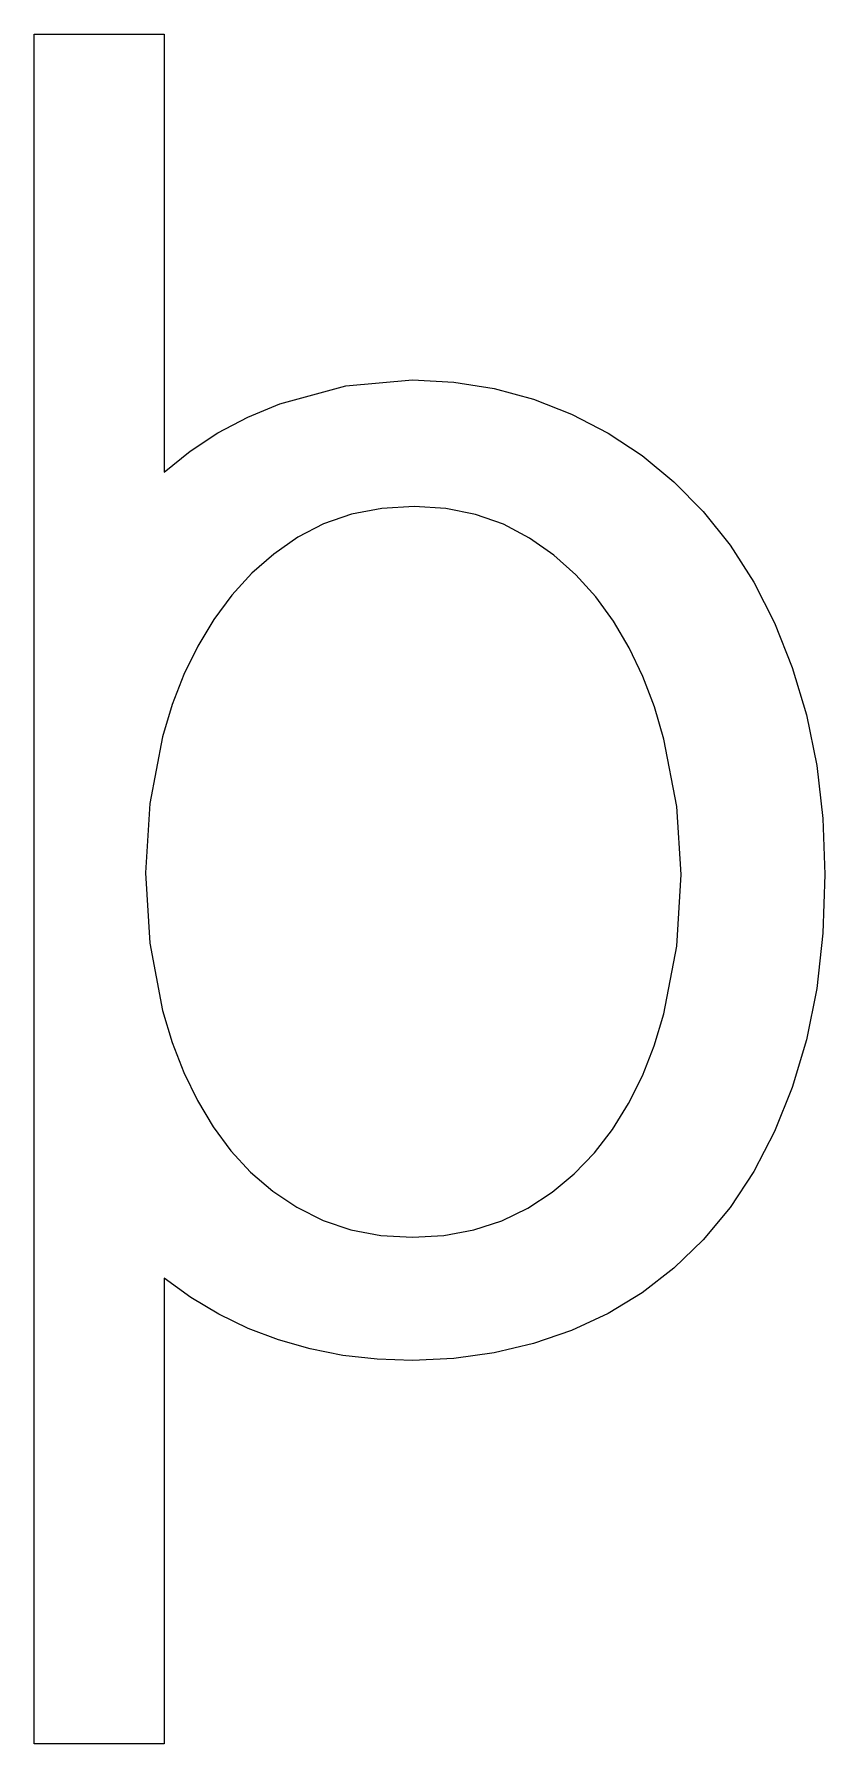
# Model space of a CAD drawing. Extents: x 1.7 to 8.1, y -3.1 to 10.8.
import ezdxf

# ---------------------------------------------------------------- set-up
doc = ezdxf.new("R2010")
doc.units = 0
doc.layers.get('0').update_dxf_attribs({"linetype": 'CONTINUOUS'})

msp = doc.modelspace()

# ---------------------------------------------------------------- linework, layer by layer
at = {"color": 0}
for p, q in [((1.66667, -3.05556), (1.66667, 10.8194)), ((1.66667, 10.8194), (2.72222, 10.8194)), ((2.72222, 10.8194), (2.72222, 7.26389)), ((3.65972, 7.81944), (4.19618, 7.96528)), ((4.19618, 7.96528), (4.73611, 8.01389)), ((4.73611, 8.01389), (5.07206, 7.99653)), ((5.07206, 7.99653), (5.39931, 7.94444)), ((5.39931, 7.94444), (5.71789, 7.85764)), ((3.40056, 7.71186), (3.65972, 7.81944)), ((5.71789, 7.85764), (6.02778, 7.73611)), ((3.15793, 7.58333), (3.40056, 7.71186)), ((6.02778, 7.73611), (6.32374, 7.58251)), ((2.93181, 7.43403), (3.15793, 7.58333)), ((6.32374, 7.58251), (6.60064, 7.39936)), ((2.72222, 7.26389), (2.93181, 7.43403)), ((6.60064, 7.39936), (6.85846, 7.18668)), ((6.85846, 7.18668), (7.09722, 6.94444)), ((4.48779, 6.97049), (4.243, 6.92361)), ((4.75, 6.98611), (4.48779, 6.97049)), ((5.00646, 6.97006), (4.75, 6.98611)), ((5.24821, 6.92188), (5.00646, 6.97006)), ((7.09722, 6.94444), (7.31418, 6.67275)), ((4.01557, 6.84549), (3.80556, 6.73611)), ((4.243, 6.92361), (4.01557, 6.84549)), ((5.47521, 6.84158), (5.24821, 6.92188)), ((5.6875, 6.72917), (5.47521, 6.84158)), ((3.80556, 6.73611), (3.61193, 6.60069)), ((5.88368, 6.59076), (5.6875, 6.72917)), ((7.31418, 6.67275), (7.50689, 6.37153)), ((3.61193, 6.60069), (3.43397, 6.44444)), ((6.0625, 6.43235), (5.88368, 6.59076)), ((3.43397, 6.44444), (3.27165, 6.26736)), ((6.22396, 6.25396), (6.0625, 6.43235)), ((3.27165, 6.26736), (3.125, 6.06944)), ((6.36806, 6.05556), (6.22396, 6.25396)), ((7.50689, 6.37153), (7.67529, 6.04081)), ((3.125, 6.06944), (2.99479, 5.85379)), ((6.49517, 5.83942), (6.36806, 6.05556)), ((7.67529, 6.04081), (7.81944, 5.68056)), ((2.99479, 5.85379), (2.88194, 5.62332)), ((6.60585, 5.60764), (6.49517, 5.83942)), ((2.88194, 5.62332), (2.78646, 5.3781)), ((6.70003, 5.36025), (6.60585, 5.60764)), ((7.81944, 5.68056), (7.93489, 5.29432)), ((2.78646, 5.3781), (2.70833, 5.11806)), ((6.77778, 5.09722), (6.70003, 5.36025)), ((7.93489, 5.29432), (8.01736, 4.88547)), ((2.70833, 5.11806), (2.60411, 4.57465)), ((6.88194, 4.55214), (6.77778, 5.09722)), ((8.01736, 4.88547), (8.06683, 4.45404)), ((2.60411, 4.57465), (2.56944, 4.01389)), ((6.91667, 4), (6.88194, 4.55214)), ((8.06683, 4.45404), (8.08333, 4)), ((2.56944, 4.01389), (2.60411, 3.44276)), ((6.88194, 3.4184), (6.91667, 4)), ((8.08333, 4), (8.06683, 3.52219)), ((8.06683, 3.52219), (8.01736, 3.07471)), ((2.60411, 3.44276), (2.70833, 2.89583)), ((6.77778, 2.86806), (6.88194, 3.4184)), ((8.01736, 3.07471), (7.93489, 2.65761)), ((2.70833, 2.89583), (2.78603, 2.63628)), ((6.6996, 2.60894), (6.77778, 2.86806)), ((2.78603, 2.63628), (2.88021, 2.39236)), ((7.93489, 2.65761), (7.81944, 2.27083)), ((6.60411, 2.36632), (6.6996, 2.60894)), ((2.88021, 2.39236), (2.99089, 2.16411)), ((6.49126, 2.14019), (6.60411, 2.36632)), ((7.81944, 2.27083), (7.67529, 1.91493)), ((2.99089, 2.16411), (3.11806, 1.95139)), ((6.36111, 1.93056), (6.49126, 2.14019)), ((3.11806, 1.95139), (3.2621, 1.75694)), ((6.21397, 1.73964), (6.36111, 1.93056)), ((7.67529, 1.91493), (7.50689, 1.59028)), ((3.2621, 1.75694), (3.42356, 1.58333)), ((6.05035, 1.56944), (6.21397, 1.73964)), ((3.42356, 1.58333), (3.60238, 1.43061)), ((5.87022, 1.42014), (6.05035, 1.56944)), ((7.50689, 1.59028), (7.31418, 1.29693)), ((3.60238, 1.43061), (3.79861, 1.29861)), ((5.67361, 1.29167), (5.87022, 1.42014)), ((3.79861, 1.29861), (4.01085, 1.19228)), ((5.46132, 1.18842), (5.67361, 1.29167)), ((7.31418, 1.29693), (7.09722, 1.03472)), ((4.01085, 1.19228), (4.23785, 1.11632)), ((4.23785, 1.11632), (4.4796, 1.07075)), ((4.99257, 1.07037), (5.23432, 1.11464)), ((5.23432, 1.11464), (5.46132, 1.18842)), ((4.4796, 1.07075), (4.73611, 1.05556)), ((4.73611, 1.05556), (4.99257, 1.07037)), ((7.09722, 1.03472), (6.85846, 0.803819)), ((2.93901, 0.565972), (2.72222, 0.722222)), ((2.72222, 0.722222), (2.72222, -3.05556)), ((6.85846, 0.803819), (6.60064, 0.604167)), ((3.16581, 0.430556), (2.93901, 0.565972)), ((6.60064, 0.604167), (6.32374, 0.435818)), ((3.40256, 0.315972), (3.16581, 0.430556)), ((6.32374, 0.435818), (6.02778, 0.298611)), ((3.64931, 0.222222), (3.40256, 0.315972)), ((6.02778, 0.298611), (5.71789, 0.192275)), ((3.90603, 0.149306), (3.64931, 0.222222)), ((4.17275, 0.097222), (3.90603, 0.149306)), ((5.71789, 0.192275), (5.39931, 0.116319)), ((4.44943, 0.065972), (4.17275, 0.097222)), ((4.73611, 0.055556), (4.44943, 0.065972)), ((5.07206, 0.070747), (4.73611, 0.055556)), ((5.39931, 0.116319), (5.07206, 0.070747)), ((2.72222, -3.05556), (1.66667, -3.05556))]:
    msp.add_line(p, q, dxfattribs=at)

doc.saveas('drawing.dxf')
